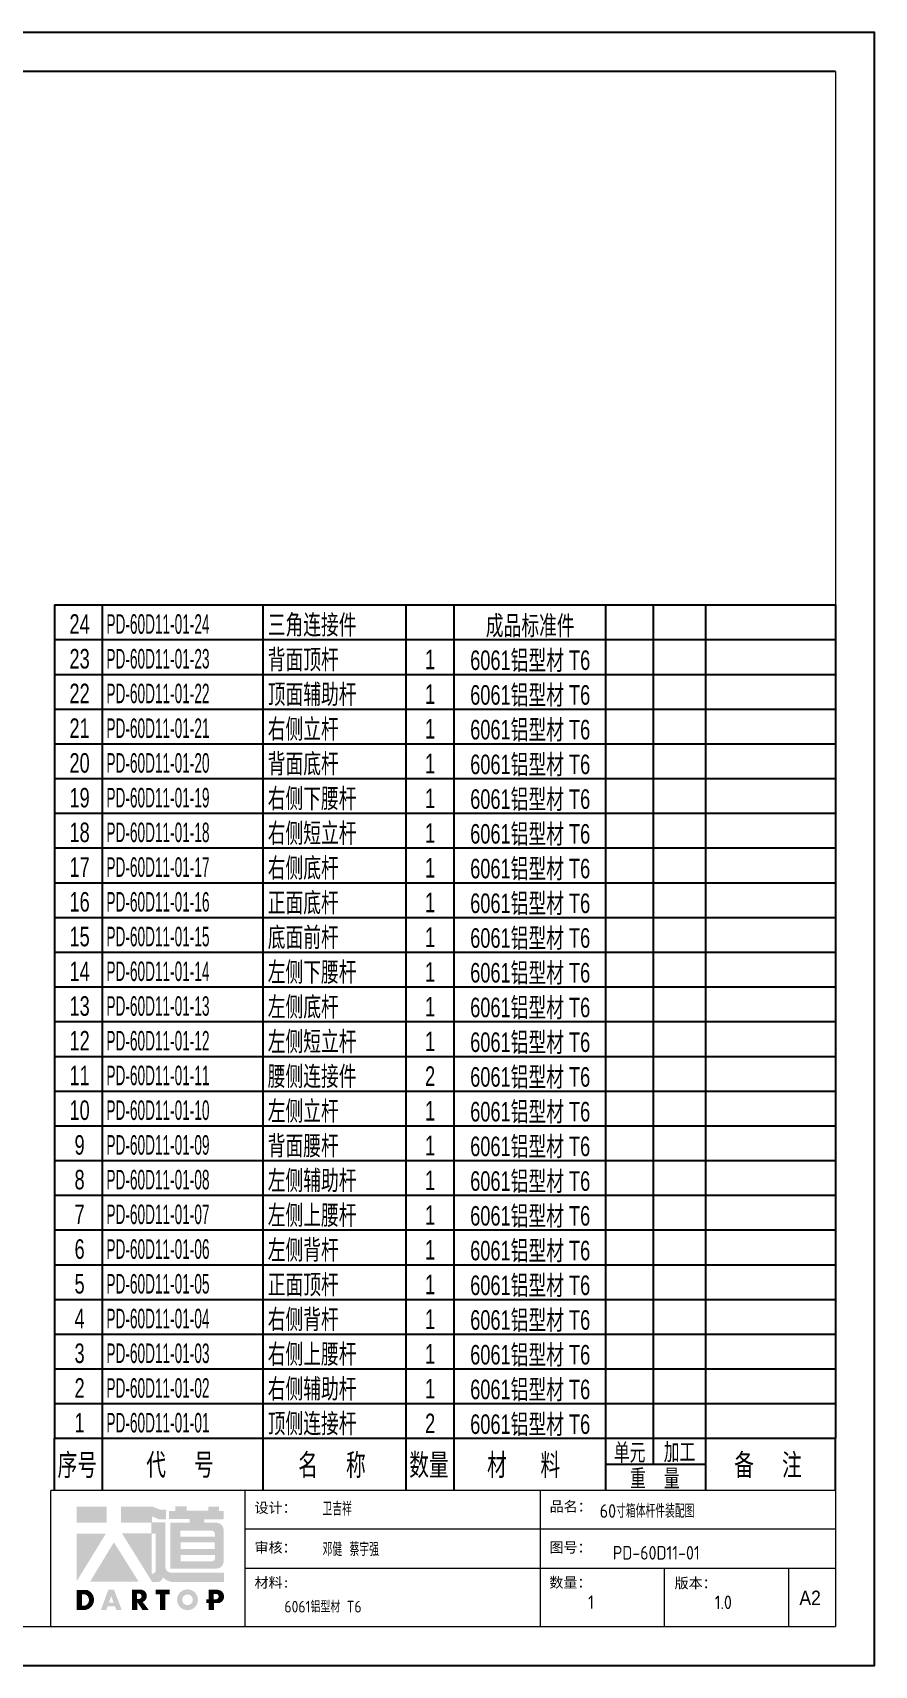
# Model space of a CAD drawing. Header units: millimetres. Extents: x -30327 to 34858, y 4015 to 75103.
# Drawn here: x -7367 to -5038, y 60062 to 64578 of the extents above; entities that cross this region are included whole.
import ezdxf
from ezdxf.enums import TextEntityAlignment as Align

# ---------------------------------------------------------------- set-up
doc = ezdxf.new("R2010")
doc.units = ezdxf.units.MM
for name, color, linetype in [('1轮廓实线层', 7, 'Continuous'), ('2细线层', 4, 'Continuous'), ('6文字层', 3, 'Continuous'), ('print', 30, 'Continuous'), ('图框层', 7, 'Continuous')]:
    doc.layers.add(name, color=color, linetype=linetype)
doc.layers.add('A-TITLEBLOCK', color=7, linetype='Continuous', lineweight=18)
doc.styles.add('GB', font='GBENOR.SHX', dxfattribs={"bigfont": 'gbcbig.shx'})
doc.styles.add('PC_TEXTSTYLE', font='arial.ttf', dxfattribs={"width": 0.8})
doc.styles.add('SLDTEXTSTYLE0', font='simfang.ttf', dxfattribs={"bigfont": 'bigfont'})
doc.styles.add('SLDTEXTSTYLE1', font='Gothic.ttf', dxfattribs={"width": 0.913})

# ---------------------------------------------------------------- blocks, each defined once
blk = doc.blocks.new('PC_MXB_BLOCK')
at = {"layer": '1轮廓实线层'}
for p, q in [((-180, 8), (-180, 0)), ((0, 8), (0, 0))]:
    blk.add_line(p, q, dxfattribs=at)
at = {"layer": '2细线层'}
for p, q in [((-180, 8), (0, 8)), ((-169, 8), (-169, 0)), ((-132, 8), (-132, 0)), ((-99, 8), (-99, 0)), ((-88, 8), (-88, 0)), ((-53, 8), (-53, 0)), ((-42, 8), (-42, 0)), ((-30, 8), (-30, 0)), ((-180, 0), (0, 0))]:
    blk.add_line(p, q, dxfattribs=at)
at = {"layer": '6文字层', "style": 'PC_TEXTSTYLE'}
for tag, width, p, p2 in [('序号', 0.769182, (-178.38, 1.35), (-170.09, 1.35)), ('代号', 3.14773, (-168.05, 1.35), (-134.11, 1.35)), ('名称', 2.802424, (-130.87, 1.2), (-100.28, 1.2)), ('数量', 0.817449, (-97.88, 1.2), (-89, 1.2)), ('材料', 2.943328, (-86.43, 1.01), (-54.3, 1.01)), ('单重', 0.854038, (-52.21, 0.89), (-43, 0.89)), ('总重', 0.958888, (-41.2, 1.27), (-30.86, 1.27)), ('备注', 2.494074, (-28.61, 1.02), (-1.16, 1.02))]:
    blk.add_attdef(tag, text='', height=4.5, dxfattribs=dict(at, width=width)).set_placement(p, p2, align=Align.FIT)
blk = doc.blocks.new('PC_MXBTITLERECORD')
at = {"layer": '1轮廓实线层'}
for p, q in [((-180, 0), (-180, 12)), ((0, 0), (0, 12))]:
    blk.add_line(p, q, dxfattribs=at)
at = {"layer": '2细线层'}
for p, q in [((-169, 12), (-169, 0)), ((-132, 12), (-132, 0)), ((-99, 12), (-99, 0)), ((-88, 12), (-88, 0)), ((-53, 12), (-53, 0)), ((-42, 12), (-42, 6)), ((-30, 12), (-30, 0)), ((-30, 6), (-53, 6))]:
    blk.add_line(p, q, dxfattribs=at)
at = {"style": 'PC_TEXTSTYLE', "flags": 1}
blk.add_attdef('Fo oFShowMe', (-53, 6), '', height=0.00000005, dxfattribs=at)
at = {"layer": '6文字层', "style": 'PC_TEXTSTYLE', "width": 0.667}
for s, height, p in [('单元', 4, (-47.45, 8.84)), ('加工', 4, (-35.96, 8.94)), ('序号', 5, (-174.77, 6)), ('代     号', 5, (-151.09, 6)), ('名     称', 5, (-116.06, 6)), ('数量', 5, (-93.71, 6)), ('材      料', 5, (-71.89, 6)), ('备     注', 5, (-15.57, 6)), ('重    量', 4, (-41.65, 2.94))]:
    blk.add_text(s, height=height, dxfattribs=at).set_placement(p, align=Align.MIDDLE)
blk = doc.blocks.new('Dartop Logo')
at = {"true_color": 0xc40018}
h = blk.add_hatch(color=12, dxfattribs=at)
h.set_gradient(color1=(196, 0, 24), color2=(196, 0, 24), tint=1)
h.paths.add_polyline_path([(30.39, -3.87), (33.08, -5.04), (35.99, -5.04), (35.99, -1.19), (33.59, -1.19), (30.46, 0.05), (17.94, 0.05), (17.94, -6.46), (30.12, -6.46), (30.12, -6.59), (30.12, -10.75), (18.31, -10.75), (30.46, -30.31), (32.87, -30.31, 0.279375), (34.63, -28.6), (34.63, -28.51), (34.84, -28.51, 0.143145), (38.15, -30.2), (59.27, -30.2), (59.27, -26.49), (38.06, -26.49, -0.414214), (35.75, -24.18), (35.75, -6.26), (30.39, -6.26)])
h.paths.add_polyline_path([(30.25, -10.84), (31.8, -10.84), (31.8, -26.02, -0.088936), (30.9, -26.94), (30.24, -26.94)], flags=16)
h = blk.add_hatch(color=12, dxfattribs=at)
h.set_gradient(color1=(196, 0, 24), color2=(196, 0, 24), tint=1)
h.paths.add_polyline_path([(59.24, -1.73), (57.36, -1.73), (57.36, 0.06), (53.06, 0.06), (53.06, -1.64), (44.29, -1.64), (44.29, 0.15), (39.7, 0.15), (39.7, -1.67), (37.16, -1.67), (37.16, -4.97), (45.54, -4.97), (45.54, -6.42), (37.73, -6.42), (37.73, -24.88), (56.26, -24.88, 0.414214), (59.15, -21.99), (59.15, -9.35, 0.414214), (56.26, -6.46), (51.36, -6.46), (51.36, -5.03), (59.24, -5.03)])
h.paths.add_polyline_path([(54.21, -9.59, -0.414214), (55.66, -11.04), (55.66, -12.1), (41.79, -12.1), (41.79, -9.59)], flags=16)
h.paths.add_polyline_path([(55.57, -14.33), (55.57, -17.01), (41.88, -17.01), (41.88, -14.33)], flags=16)
h.paths.add_polyline_path([(55.75, -19.43), (55.75, -20.57, -0.414214), (54.3, -22.02), (41.88, -22.02), (41.88, -19.43)], flags=16)
h = blk.add_hatch(color=12, dxfattribs=at)
h.set_gradient(color1=(196, 0, 24), color2=(196, 0, 24), tint=1)
h.paths.add_polyline_path([(12.18, 0), (0, 0), (0, -6.37), (12.18, -6.37)])
h = blk.add_hatch(color=12, dxfattribs=at)
h.set_gradient(color1=(196, 0, 24), color2=(196, 0, 24), tint=1)
h.paths.add_polyline_path([(11.79, -10.83), (0.03, -10.83), (0.03, -30.03)])
h = blk.add_hatch(color=12, dxfattribs=at)
h.set_gradient(color1=(196, 0, 24), color2=(196, 0, 24), tint=1)
h.paths.add_polyline_path([(15.05, -14.31), (5.44, -30.15), (25.01, -30.15)])
at = {"true_color": 0x646464}
h = blk.add_hatch(color=251, dxfattribs=at)
h.set_gradient(color1=(100, 100, 100), color2=(100, 100, 100), tint=1)
h.paths.add_polyline_path([(4.15, -33.43), (0.11, -33.43), (0.11, -41.5), (3.51, -41.5, 0.793016)])
h.paths.add_polyline_path([(3.57, -39.73), (2.16, -39.73), (2.16, -35.19), (3.42, -35.19, -0.671361)], flags=16)
h = blk.add_hatch(color=251, dxfattribs=at)
h.set_gradient(color1=(100, 100, 100), color2=(100, 100, 100), tint=1)
h.paths.add_polyline_path([(15.08, -33.36), (12.78, -33.36), (9.82, -41.51), (12, -41.51), (12.51, -40.06), (15.46, -40.06), (15.99, -41.52), (18.19, -41.52)])
h.paths.add_polyline_path([(14.9, -38.51), (13.07, -38.51), (13.97, -35.95)], flags=16)
h = blk.add_hatch(color=251, dxfattribs=at)
h.set_gradient(color1=(100, 100, 100), color2=(100, 100, 100), tint=1)
h.paths.add_polyline_path([(26.27, -33.36), (22.3, -33.36), (22.3, -41.51), (24.4, -41.51), (24.4, -38.28), (26.55, -41.54), (29.09, -41.54), (26.61, -38.3, 0.744055)])
h.paths.add_polyline_path([(24.38, -37.08), (24.38, -34.94), (25.32, -34.94, -0.796809), (25.3, -37.08)], flags=16)
h = blk.add_hatch(color=251, dxfattribs=at)
h.set_gradient(color1=(100, 100, 100), color2=(100, 100, 100), tint=1)
h.paths.add_polyline_path([(37.44, -33.4), (31.88, -33.4), (31.88, -35.16), (33.61, -35.16), (33.61, -41.52), (35.69, -41.52), (35.69, -35.16), (37.44, -35.16)])
h = blk.add_hatch(color=251, dxfattribs=at)
h.set_gradient(color1=(100, 100, 100), color2=(100, 100, 100), tint=1)
h.paths.add_polyline_path([(40.46, -37.41, 1), (48.83, -37.41, 1)])
h.paths.add_polyline_path([(46.8, -37.41, -1), (42.5, -37.41, -1)], flags=16)
h = blk.add_hatch(color=251, dxfattribs=at)
h.set_gradient(color1=(100, 100, 100), color2=(100, 100, 100), tint=1)
h.paths.add_polyline_path([(56.85, -33.38), (56.73, -33.38), (53.19, -33.38), (53.19, -37.19), (52.26, -37.19), (52.26, -38.73), (53.18, -38.73), (53.18, -41.5), (55.24, -41.5), (55.24, -38.72), (57.51, -38.72, 0.812304)])
h.paths.add_polyline_path([(55.21, -37.18), (55.21, -35.05), (56.39, -35.05, -0.778213), (56.27, -37.18)], flags=16)
blk = doc.blocks.new('DT-A2-TITLE')
for p, q in [((594, 420), (0, 420)), ((0, 420), (0, 420)), ((0, 420), (0, 0)), ((0, 420), (10, 420)), ((594, 0), (594, 420)), ((10, 410), (10, 10)), ((584, 410), (10, 410))]:
    blk.add_line(p, q)
at = {"layer": 'A-TITLEBLOCK', "color": 7}
for p, q in [((584, 410), (584, 10)), ((594, 0), (594, 297)), ((382, 10), (382, 45)), ((584, 45), (382, 45)), ((432, 45), (432, 10)), ((508, 45), (508, 10)), ((584, 35), (432, 35)), ((432, 25), (584.08, 25)), ((540, 10), (540, 25)), ((572, 10), (572, 25)), ((10, 10), (584, 10)), ((0, 0), (594, 0))]:
    blk.add_line(p, q, dxfattribs=at)
at = {"layer": 'A-TITLEBLOCK', "xscale": 0.6400000000000001, "yscale": 0.6400000000000001, "zscale": 0.6400000000000001}
blk.add_blockref('Dartop Logo', (388.65, 40.81), dxfattribs=at)
at = {"style": 'GB'}
for tag, p, height in [('#设计', (451.96, 38.52), 3.5), ('#品名', (523.32, 37.95), 3.5), ('#审核', (451.99, 28.1), 3.5), ('#图号', (526.67, 27.2), 3.5), ('#材料说明', (442.15, 13.59), 3), ('#数量', (520.33, 14.51), 3.5), ('#版本', (552.92, 14.47), 3.5)]:
    blk.add_attdef(tag, p, '', height=height, dxfattribs=at)
at = {"layer": 'A-TITLEBLOCK', "color": 7, "attachment_point": 1}
for s, insert, char_height, style in [('设计：', (434.47, 41.87), 2.646, 'SLDTEXTSTYLE0'), ('品名：', (510.43, 42.19), 2.646, 'SLDTEXTSTYLE0'), ('审核：', (434.47, 31.64), 2.646, 'SLDTEXTSTYLE0'), ('图号：', (510.4, 31.66), 2.646, 'SLDTEXTSTYLE0'), ('材料:', (434.47, 22.62), 2.646, 'SLDTEXTSTYLE0'), ('数量：', (510.35, 22.64), 2.646, 'SLDTEXTSTYLE0'), ('版本：', (542.59, 22.48), 2.646, 'SLDTEXTSTYLE0'), ('A2', (574.7, 19.21), 3.704, 'SLDTEXTSTYLE1')]:
    blk.add_mtext(s, dxfattribs=dict(at, insert=insert, char_height=char_height, style=style))

msp = doc.modelspace()

# ---------------------------------------------------------------- linework, layer by layer
at = {"layer": 'print'}
msp.add_lwpolyline([(-11424.6499, 60062.0396), (-5037.9619, 60062.0396), (-5037.9619, 64577.8796), (-11424.6499, 64577.8796)], close=True, dxfattribs=at)

# ---------------------------------------------------------------- block references
at = {"xscale": 10.752, "yscale": 10.752, "zscale": 10.752}
msp.add_blockref('DT-A2-TITLE', (-11424.6499, 60062.0396), dxfattribs=at).add_auto_attribs({'#设计': '卫吉祥', '#审核': '邓健 蔡宇强', '#材料说明': '6061铝型材 T6', '#品名': '60寸箱体杆件装配图', '#图号': 'PD-60D11-01', '#数量': '1', '#版本': '1.0'})
at = {"layer": '图框层'}
ref = msp.add_blockref('PC_MXB_BLOCK', (-5145.4819, 62899.0483), dxfattribs=dict(at, xscale=12.00596294478851, yscale=12.00596294478851, zscale=12.00596294478851))
ref.add_attrib('材料', '成品标准件', dxfattribs={"layer": '6文字层', "height": 54.02683, "style": 'PC_TEXTSTYLE', "width": 0.667}).set_placement((-5990.3253, 62911.1785), align=Align.CENTER)
ref.add_attrib('代号', 'PD-60D11-01-24', (-7163.0456, 62915.243), dxfattribs={"layer": '6文字层', "height": 54.026833, "style": 'PC_TEXTSTYLE', "width": 0.5})
ref.add_attrib('序号', '24', dxfattribs={"layer": '6文字层', "height": 54.02683, "style": 'PC_TEXTSTYLE', "width": 0.667}).set_placement((-7237.3408, 62915.243), align=Align.CENTER)
ref.add_attrib('名称', '三角连接件', (-6716.6626, 62913.4012), dxfattribs={"layer": '6文字层', "height": 54.02683, "style": 'PC_TEXTSTYLE', "width": 0.667})
ref = msp.add_blockref('PC_MXB_BLOCK', (-5145.4819, 62803.0006), dxfattribs=dict(at, xscale=12.00596294478851, yscale=12.00596294478851, zscale=12.00596294478851))
ref.add_attrib('材料', '6061铝型材 T6', dxfattribs={"layer": '6文字层', "height": 54.02683, "style": 'PC_TEXTSTYLE', "width": 0.667}).set_placement((-5990.3253, 62815.1308), align=Align.CENTER)
ref.add_attrib('代号', 'PD-60D11-01-23', (-7163.0456, 62819.1953), dxfattribs={"layer": '6文字层', "height": 54.026833, "style": 'PC_TEXTSTYLE', "width": 0.5})
ref.add_attrib('序号', '23', dxfattribs={"layer": '6文字层', "height": 54.02683, "style": 'PC_TEXTSTYLE', "width": 0.667}).set_placement((-7237.3408, 62819.1953), align=Align.CENTER)
ref.add_attrib('名称', '背面顶杆', (-6716.6626, 62817.3535), dxfattribs={"layer": '6文字层', "height": 54.02683, "style": 'PC_TEXTSTYLE', "width": 0.667})
ref.add_attrib('数量', '1', dxfattribs={"layer": '6文字层', "height": 54.0268, "style": 'PC_TEXTSTYLE', "width": 0.667}).set_placement((-6267.3184, 62817.3535), align=Align.CENTER)
ref = msp.add_blockref('PC_MXB_BLOCK', (-5145.4819, 62706.9529), dxfattribs=dict(at, xscale=12.00596294478851, yscale=12.00596294478851, zscale=12.00596294478851))
ref.add_attrib('材料', '6061铝型材 T6', dxfattribs={"layer": '6文字层', "height": 54.02683, "style": 'PC_TEXTSTYLE', "width": 0.667}).set_placement((-5990.3253, 62719.0831), align=Align.CENTER)
ref.add_attrib('代号', 'PD-60D11-01-22', (-7163.0456, 62723.1476), dxfattribs={"layer": '6文字层', "height": 54.026833, "style": 'PC_TEXTSTYLE', "width": 0.5})
ref.add_attrib('序号', '22', dxfattribs={"layer": '6文字层', "height": 54.02683, "style": 'PC_TEXTSTYLE', "width": 0.667}).set_placement((-7237.3408, 62723.1476), align=Align.CENTER)
ref.add_attrib('名称', '顶面辅助杆', (-6716.6626, 62721.3058), dxfattribs={"layer": '6文字层', "height": 54.02683, "style": 'PC_TEXTSTYLE', "width": 0.667})
ref.add_attrib('数量', '1', dxfattribs={"layer": '6文字层', "height": 54.0268, "style": 'PC_TEXTSTYLE', "width": 0.667}).set_placement((-6267.3184, 62721.3058), align=Align.CENTER)
ref = msp.add_blockref('PC_MXB_BLOCK', (-5145.4819, 62610.9052), dxfattribs=dict(at, xscale=12.00596294478851, yscale=12.00596294478851, zscale=12.00596294478851))
ref.add_attrib('材料', '6061铝型材 T6', dxfattribs={"layer": '6文字层', "height": 54.02683, "style": 'PC_TEXTSTYLE', "width": 0.667}).set_placement((-5990.3253, 62623.0354), align=Align.CENTER)
ref.add_attrib('代号', 'PD-60D11-01-21', (-7163.0456, 62627.0999), dxfattribs={"layer": '6文字层', "height": 54.026833, "style": 'PC_TEXTSTYLE', "width": 0.5})
ref.add_attrib('序号', '21', dxfattribs={"layer": '6文字层', "height": 54.02683, "style": 'PC_TEXTSTYLE', "width": 0.667}).set_placement((-7237.3408, 62627.0999), align=Align.CENTER)
ref.add_attrib('名称', '右侧立杆', (-6716.6626, 62625.2581), dxfattribs={"layer": '6文字层', "height": 54.02683, "style": 'PC_TEXTSTYLE', "width": 0.667})
ref.add_attrib('数量', '1', dxfattribs={"layer": '6文字层', "height": 54.0268, "style": 'PC_TEXTSTYLE', "width": 0.667}).set_placement((-6267.3184, 62625.2581), align=Align.CENTER)
ref = msp.add_blockref('PC_MXB_BLOCK', (-5145.4819, 62514.8575), dxfattribs=dict(at, xscale=12.00596294478851, yscale=12.00596294478851, zscale=12.00596294478851))
ref.add_attrib('材料', '6061铝型材 T6', dxfattribs={"layer": '6文字层', "height": 54.02683, "style": 'PC_TEXTSTYLE', "width": 0.667}).set_placement((-5990.3253, 62526.9877), align=Align.CENTER)
ref.add_attrib('代号', 'PD-60D11-01-20', (-7163.0456, 62531.0522), dxfattribs={"layer": '6文字层', "height": 54.026833, "style": 'PC_TEXTSTYLE', "width": 0.5})
ref.add_attrib('序号', '20', dxfattribs={"layer": '6文字层', "height": 54.02683, "style": 'PC_TEXTSTYLE', "width": 0.667}).set_placement((-7237.3408, 62531.0522), align=Align.CENTER)
ref.add_attrib('名称', '背面底杆', (-6716.6626, 62529.2104), dxfattribs={"layer": '6文字层', "height": 54.02683, "style": 'PC_TEXTSTYLE', "width": 0.667})
ref.add_attrib('数量', '1', dxfattribs={"layer": '6文字层', "height": 54.0268, "style": 'PC_TEXTSTYLE', "width": 0.667}).set_placement((-6267.3184, 62529.2104), align=Align.CENTER)
ref = msp.add_blockref('PC_MXB_BLOCK', (-5145.4819, 62418.8098), dxfattribs=dict(at, xscale=12.00596294478851, yscale=12.00596294478851, zscale=12.00596294478851))
ref.add_attrib('材料', '6061铝型材 T6', dxfattribs={"layer": '6文字层', "height": 54.02683, "style": 'PC_TEXTSTYLE', "width": 0.667}).set_placement((-5990.3253, 62430.94), align=Align.CENTER)
ref.add_attrib('代号', 'PD-60D11-01-19', (-7163.0456, 62435.0045), dxfattribs={"layer": '6文字层', "height": 54.026833, "style": 'PC_TEXTSTYLE', "width": 0.5})
ref.add_attrib('序号', '19', dxfattribs={"layer": '6文字层', "height": 54.02683, "style": 'PC_TEXTSTYLE', "width": 0.667}).set_placement((-7237.3408, 62435.0045), align=Align.CENTER)
ref.add_attrib('名称', '右侧下腰杆', (-6716.6626, 62433.1627), dxfattribs={"layer": '6文字层', "height": 54.02683, "style": 'PC_TEXTSTYLE', "width": 0.667})
ref.add_attrib('数量', '1', dxfattribs={"layer": '6文字层', "height": 54.0268, "style": 'PC_TEXTSTYLE', "width": 0.667}).set_placement((-6267.3184, 62433.1627), align=Align.CENTER)
ref = msp.add_blockref('PC_MXB_BLOCK', (-5145.4819, 62322.7621), dxfattribs=dict(at, xscale=12.00596294478851, yscale=12.00596294478851, zscale=12.00596294478851))
ref.add_attrib('材料', '6061铝型材 T6', dxfattribs={"layer": '6文字层', "height": 54.02683, "style": 'PC_TEXTSTYLE', "width": 0.667}).set_placement((-5990.3253, 62334.8923), align=Align.CENTER)
ref.add_attrib('代号', 'PD-60D11-01-18', (-7163.0456, 62338.9568), dxfattribs={"layer": '6文字层', "height": 54.026833, "style": 'PC_TEXTSTYLE', "width": 0.5})
ref.add_attrib('序号', '18', dxfattribs={"layer": '6文字层', "height": 54.02683, "style": 'PC_TEXTSTYLE', "width": 0.667}).set_placement((-7237.3408, 62338.9568), align=Align.CENTER)
ref.add_attrib('名称', '右侧短立杆', (-6716.6626, 62337.115), dxfattribs={"layer": '6文字层', "height": 54.02683, "style": 'PC_TEXTSTYLE', "width": 0.667})
ref.add_attrib('数量', '1', dxfattribs={"layer": '6文字层', "height": 54.0268, "style": 'PC_TEXTSTYLE', "width": 0.667}).set_placement((-6267.3184, 62337.115), align=Align.CENTER)
ref = msp.add_blockref('PC_MXB_BLOCK', (-5145.4819, 62226.7144), dxfattribs=dict(at, xscale=12.00596294478851, yscale=12.00596294478851, zscale=12.00596294478851))
ref.add_attrib('材料', '6061铝型材 T6', dxfattribs={"layer": '6文字层', "height": 54.02683, "style": 'PC_TEXTSTYLE', "width": 0.667}).set_placement((-5990.3253, 62238.8445), align=Align.CENTER)
ref.add_attrib('代号', 'PD-60D11-01-17', (-7163.0456, 62242.9091), dxfattribs={"layer": '6文字层', "height": 54.026833, "style": 'PC_TEXTSTYLE', "width": 0.5})
ref.add_attrib('序号', '17', dxfattribs={"layer": '6文字层', "height": 54.02683, "style": 'PC_TEXTSTYLE', "width": 0.667}).set_placement((-7237.3408, 62242.9091), align=Align.CENTER)
ref.add_attrib('名称', '右侧底杆', (-6716.6626, 62241.0673), dxfattribs={"layer": '6文字层', "height": 54.02683, "style": 'PC_TEXTSTYLE', "width": 0.667})
ref.add_attrib('数量', '1', dxfattribs={"layer": '6文字层', "height": 54.0268, "style": 'PC_TEXTSTYLE', "width": 0.667}).set_placement((-6267.3184, 62241.0673), align=Align.CENTER)
ref = msp.add_blockref('PC_MXB_BLOCK', (-5145.4819, 62130.6667), dxfattribs=dict(at, xscale=12.00596294478851, yscale=12.00596294478851, zscale=12.00596294478851))
ref.add_attrib('材料', '6061铝型材 T6', dxfattribs={"layer": '6文字层', "height": 54.02683, "style": 'PC_TEXTSTYLE', "width": 0.667}).set_placement((-5990.3253, 62142.7968), align=Align.CENTER)
ref.add_attrib('代号', 'PD-60D11-01-16', (-7163.0456, 62146.8614), dxfattribs={"layer": '6文字层', "height": 54.026833, "style": 'PC_TEXTSTYLE', "width": 0.5})
ref.add_attrib('序号', '16', dxfattribs={"layer": '6文字层', "height": 54.02683, "style": 'PC_TEXTSTYLE', "width": 0.667}).set_placement((-7237.3408, 62146.8614), align=Align.CENTER)
ref.add_attrib('名称', '正面底杆', (-6716.6626, 62145.0196), dxfattribs={"layer": '6文字层', "height": 54.02683, "style": 'PC_TEXTSTYLE', "width": 0.667})
ref.add_attrib('数量', '1', dxfattribs={"layer": '6文字层', "height": 54.0268, "style": 'PC_TEXTSTYLE', "width": 0.667}).set_placement((-6267.3184, 62145.0196), align=Align.CENTER)
ref = msp.add_blockref('PC_MXB_BLOCK', (-5145.4819, 62034.619), dxfattribs=dict(at, xscale=12.00596294478851, yscale=12.00596294478851, zscale=12.00596294478851))
ref.add_attrib('材料', '6061铝型材 T6', dxfattribs={"layer": '6文字层', "height": 54.02683, "style": 'PC_TEXTSTYLE', "width": 0.667}).set_placement((-5990.3253, 62046.7491), align=Align.CENTER)
ref.add_attrib('代号', 'PD-60D11-01-15', (-7163.0456, 62050.8137), dxfattribs={"layer": '6文字层', "height": 54.026833, "style": 'PC_TEXTSTYLE', "width": 0.5})
ref.add_attrib('序号', '15', dxfattribs={"layer": '6文字层', "height": 54.02683, "style": 'PC_TEXTSTYLE', "width": 0.667}).set_placement((-7237.3408, 62050.8137), align=Align.CENTER)
ref.add_attrib('名称', '底面前杆', (-6716.6626, 62048.9719), dxfattribs={"layer": '6文字层', "height": 54.02683, "style": 'PC_TEXTSTYLE', "width": 0.667})
ref.add_attrib('数量', '1', dxfattribs={"layer": '6文字层', "height": 54.0268, "style": 'PC_TEXTSTYLE', "width": 0.667}).set_placement((-6267.3184, 62048.9719), align=Align.CENTER)
ref = msp.add_blockref('PC_MXB_BLOCK', (-5145.4819, 61938.5713), dxfattribs=dict(at, xscale=12.00596294478851, yscale=12.00596294478851, zscale=12.00596294478851))
ref.add_attrib('材料', '6061铝型材 T6', dxfattribs={"layer": '6文字层', "height": 54.02683, "style": 'PC_TEXTSTYLE', "width": 0.667}).set_placement((-5990.3253, 61950.7014), align=Align.CENTER)
ref.add_attrib('代号', 'PD-60D11-01-14', (-7163.0456, 61954.766), dxfattribs={"layer": '6文字层', "height": 54.026833, "style": 'PC_TEXTSTYLE', "width": 0.5})
ref.add_attrib('序号', '14', dxfattribs={"layer": '6文字层', "height": 54.02683, "style": 'PC_TEXTSTYLE', "width": 0.667}).set_placement((-7237.3408, 61954.766), align=Align.CENTER)
ref.add_attrib('名称', '左侧下腰杆', (-6716.6626, 61952.9242), dxfattribs={"layer": '6文字层', "height": 54.02683, "style": 'PC_TEXTSTYLE', "width": 0.667})
ref.add_attrib('数量', '1', dxfattribs={"layer": '6文字层', "height": 54.0268, "style": 'PC_TEXTSTYLE', "width": 0.667}).set_placement((-6267.3184, 61952.9242), align=Align.CENTER)
ref = msp.add_blockref('PC_MXB_BLOCK', (-5145.4819, 61842.5236), dxfattribs=dict(at, xscale=12.00596294478851, yscale=12.00596294478851, zscale=12.00596294478851))
ref.add_attrib('材料', '6061铝型材 T6', dxfattribs={"layer": '6文字层', "height": 54.02683, "style": 'PC_TEXTSTYLE', "width": 0.667}).set_placement((-5990.3253, 61854.6537), align=Align.CENTER)
ref.add_attrib('代号', 'PD-60D11-01-13', (-7163.0456, 61858.7183), dxfattribs={"layer": '6文字层', "height": 54.026833, "style": 'PC_TEXTSTYLE', "width": 0.5})
ref.add_attrib('序号', '13', dxfattribs={"layer": '6文字层', "height": 54.02683, "style": 'PC_TEXTSTYLE', "width": 0.667}).set_placement((-7237.3408, 61858.7183), align=Align.CENTER)
ref.add_attrib('名称', '左侧底杆', (-6716.6626, 61856.8764), dxfattribs={"layer": '6文字层', "height": 54.02683, "style": 'PC_TEXTSTYLE', "width": 0.667})
ref.add_attrib('数量', '1', dxfattribs={"layer": '6文字层', "height": 54.0268, "style": 'PC_TEXTSTYLE', "width": 0.667}).set_placement((-6267.3184, 61856.8764), align=Align.CENTER)
ref = msp.add_blockref('PC_MXB_BLOCK', (-5145.4819, 61746.4759), dxfattribs=dict(at, xscale=12.00596294478851, yscale=12.00596294478851, zscale=12.00596294478851))
ref.add_attrib('材料', '6061铝型材 T6', dxfattribs={"layer": '6文字层', "height": 54.02683, "style": 'PC_TEXTSTYLE', "width": 0.667}).set_placement((-5990.3253, 61758.606), align=Align.CENTER)
ref.add_attrib('代号', 'PD-60D11-01-12', (-7163.0456, 61762.6706), dxfattribs={"layer": '6文字层', "height": 54.026833, "style": 'PC_TEXTSTYLE', "width": 0.5})
ref.add_attrib('序号', '12', dxfattribs={"layer": '6文字层', "height": 54.02683, "style": 'PC_TEXTSTYLE', "width": 0.667}).set_placement((-7237.3408, 61762.6706), align=Align.CENTER)
ref.add_attrib('名称', '左侧短立杆', (-6716.6626, 61760.8287), dxfattribs={"layer": '6文字层', "height": 54.02683, "style": 'PC_TEXTSTYLE', "width": 0.667})
ref.add_attrib('数量', '1', dxfattribs={"layer": '6文字层', "height": 54.0268, "style": 'PC_TEXTSTYLE', "width": 0.667}).set_placement((-6267.3184, 61760.8287), align=Align.CENTER)
ref = msp.add_blockref('PC_MXB_BLOCK', (-5145.4819, 61650.4282), dxfattribs=dict(at, xscale=12.00596294478851, yscale=12.00596294478851, zscale=12.00596294478851))
ref.add_attrib('材料', '6061铝型材 T6', dxfattribs={"layer": '6文字层', "height": 54.02683, "style": 'PC_TEXTSTYLE', "width": 0.667}).set_placement((-5990.3253, 61662.5583), align=Align.CENTER)
ref.add_attrib('代号', 'PD-60D11-01-11', (-7163.0456, 61666.6229), dxfattribs={"layer": '6文字层', "height": 54.026833, "style": 'PC_TEXTSTYLE', "width": 0.5})
ref.add_attrib('序号', '11', dxfattribs={"layer": '6文字层', "height": 54.02683, "style": 'PC_TEXTSTYLE', "width": 0.667}).set_placement((-7237.3408, 61666.6229), align=Align.CENTER)
ref.add_attrib('名称', '腰侧连接件', (-6716.6626, 61664.781), dxfattribs={"layer": '6文字层', "height": 54.02683, "style": 'PC_TEXTSTYLE', "width": 0.667})
ref.add_attrib('数量', '2', dxfattribs={"layer": '6文字层', "height": 54.0268, "style": 'PC_TEXTSTYLE', "width": 0.667}).set_placement((-6267.3184, 61664.781), align=Align.CENTER)
ref = msp.add_blockref('PC_MXB_BLOCK', (-5145.4819, 61554.3805), dxfattribs=dict(at, xscale=12.00596294478851, yscale=12.00596294478851, zscale=12.00596294478851))
ref.add_attrib('材料', '6061铝型材 T6', dxfattribs={"layer": '6文字层', "height": 54.02683, "style": 'PC_TEXTSTYLE', "width": 0.667}).set_placement((-5990.3253, 61566.5106), align=Align.CENTER)
ref.add_attrib('代号', 'PD-60D11-01-10', (-7163.0456, 61570.5752), dxfattribs={"layer": '6文字层', "height": 54.026833, "style": 'PC_TEXTSTYLE', "width": 0.5})
ref.add_attrib('序号', '10', dxfattribs={"layer": '6文字层', "height": 54.02683, "style": 'PC_TEXTSTYLE', "width": 0.667}).set_placement((-7237.3408, 61570.5752), align=Align.CENTER)
ref.add_attrib('名称', '左侧立杆', (-6716.6626, 61568.7333), dxfattribs={"layer": '6文字层', "height": 54.02683, "style": 'PC_TEXTSTYLE', "width": 0.667})
ref.add_attrib('数量', '1', dxfattribs={"layer": '6文字层', "height": 54.0268, "style": 'PC_TEXTSTYLE', "width": 0.667}).set_placement((-6267.3184, 61568.7333), align=Align.CENTER)
ref = msp.add_blockref('PC_MXB_BLOCK', (-5145.4819, 61458.3328), dxfattribs=dict(at, xscale=12.00596294478851, yscale=12.00596294478851, zscale=12.00596294478851))
ref.add_attrib('材料', '6061铝型材 T6', dxfattribs={"layer": '6文字层', "height": 54.02683, "style": 'PC_TEXTSTYLE', "width": 0.667}).set_placement((-5990.3253, 61470.4629), align=Align.CENTER)
ref.add_attrib('代号', 'PD-60D11-01-09', (-7163.0456, 61474.5275), dxfattribs={"layer": '6文字层', "height": 54.026833, "style": 'PC_TEXTSTYLE', "width": 0.5})
ref.add_attrib('序号', '9', dxfattribs={"layer": '6文字层', "height": 54.0268, "style": 'PC_TEXTSTYLE', "width": 0.667}).set_placement((-7237.3408, 61474.5275), align=Align.CENTER)
ref.add_attrib('名称', '背面腰杆', (-6716.6626, 61472.6856), dxfattribs={"layer": '6文字层', "height": 54.02683, "style": 'PC_TEXTSTYLE', "width": 0.667})
ref.add_attrib('数量', '1', dxfattribs={"layer": '6文字层', "height": 54.0268, "style": 'PC_TEXTSTYLE', "width": 0.667}).set_placement((-6267.3184, 61472.6856), align=Align.CENTER)
ref = msp.add_blockref('PC_MXB_BLOCK', (-5145.4819, 61362.2851), dxfattribs=dict(at, xscale=12.00596294478851, yscale=12.00596294478851, zscale=12.00596294478851))
ref.add_attrib('材料', '6061铝型材 T6', dxfattribs={"layer": '6文字层', "height": 54.02683, "style": 'PC_TEXTSTYLE', "width": 0.667}).set_placement((-5990.3253, 61374.4152), align=Align.CENTER)
ref.add_attrib('代号', 'PD-60D11-01-08', (-7163.0456, 61378.4798), dxfattribs={"layer": '6文字层', "height": 54.026833, "style": 'PC_TEXTSTYLE', "width": 0.5})
ref.add_attrib('序号', '8', dxfattribs={"layer": '6文字层', "height": 54.0268, "style": 'PC_TEXTSTYLE', "width": 0.667}).set_placement((-7237.3408, 61378.4798), align=Align.CENTER)
ref.add_attrib('名称', '左侧辅助杆', (-6716.6626, 61376.6379), dxfattribs={"layer": '6文字层', "height": 54.02683, "style": 'PC_TEXTSTYLE', "width": 0.667})
ref.add_attrib('数量', '1', dxfattribs={"layer": '6文字层', "height": 54.0268, "style": 'PC_TEXTSTYLE', "width": 0.667}).set_placement((-6267.3184, 61376.6379), align=Align.CENTER)
ref = msp.add_blockref('PC_MXB_BLOCK', (-5145.4819, 61266.2374), dxfattribs=dict(at, xscale=12.00596294478851, yscale=12.00596294478851, zscale=12.00596294478851))
ref.add_attrib('材料', '6061铝型材 T6', dxfattribs={"layer": '6文字层', "height": 54.02683, "style": 'PC_TEXTSTYLE', "width": 0.667}).set_placement((-5990.3253, 61278.3675), align=Align.CENTER)
ref.add_attrib('代号', 'PD-60D11-01-07', (-7163.0456, 61282.4321), dxfattribs={"layer": '6文字层', "height": 54.026833, "style": 'PC_TEXTSTYLE', "width": 0.5})
ref.add_attrib('序号', '7', dxfattribs={"layer": '6文字层', "height": 54.0268, "style": 'PC_TEXTSTYLE', "width": 0.667}).set_placement((-7237.3408, 61282.4321), align=Align.CENTER)
ref.add_attrib('名称', '左侧上腰杆', (-6716.6626, 61280.5902), dxfattribs={"layer": '6文字层', "height": 54.02683, "style": 'PC_TEXTSTYLE', "width": 0.667})
ref.add_attrib('数量', '1', dxfattribs={"layer": '6文字层', "height": 54.0268, "style": 'PC_TEXTSTYLE', "width": 0.667}).set_placement((-6267.3184, 61280.5902), align=Align.CENTER)
ref = msp.add_blockref('PC_MXB_BLOCK', (-5145.4819, 61170.1897), dxfattribs=dict(at, xscale=12.00596294478851, yscale=12.00596294478851, zscale=12.00596294478851))
ref.add_attrib('材料', '6061铝型材 T6', dxfattribs={"layer": '6文字层', "height": 54.02683, "style": 'PC_TEXTSTYLE', "width": 0.667}).set_placement((-5990.3253, 61182.3198), align=Align.CENTER)
ref.add_attrib('代号', 'PD-60D11-01-06', (-7163.0456, 61186.3844), dxfattribs={"layer": '6文字层', "height": 54.026833, "style": 'PC_TEXTSTYLE', "width": 0.5})
ref.add_attrib('序号', '6', dxfattribs={"layer": '6文字层', "height": 54.0268, "style": 'PC_TEXTSTYLE', "width": 0.667}).set_placement((-7237.3408, 61186.3844), align=Align.CENTER)
ref.add_attrib('名称', '左侧背杆', (-6716.6626, 61184.5425), dxfattribs={"layer": '6文字层', "height": 54.02683, "style": 'PC_TEXTSTYLE', "width": 0.667})
ref.add_attrib('数量', '1', dxfattribs={"layer": '6文字层', "height": 54.0268, "style": 'PC_TEXTSTYLE', "width": 0.667}).set_placement((-6267.3184, 61184.5425), align=Align.CENTER)
ref = msp.add_blockref('PC_MXB_BLOCK', (-5145.4819, 61074.142), dxfattribs=dict(at, xscale=12.00596294478851, yscale=12.00596294478851, zscale=12.00596294478851))
ref.add_attrib('材料', '6061铝型材 T6', dxfattribs={"layer": '6文字层', "height": 54.02683, "style": 'PC_TEXTSTYLE', "width": 0.667}).set_placement((-5990.3253, 61086.2721), align=Align.CENTER)
ref.add_attrib('代号', 'PD-60D11-01-05', (-7163.0456, 61090.3367), dxfattribs={"layer": '6文字层', "height": 54.026833, "style": 'PC_TEXTSTYLE', "width": 0.5})
ref.add_attrib('序号', '5', dxfattribs={"layer": '6文字层', "height": 54.0268, "style": 'PC_TEXTSTYLE', "width": 0.667}).set_placement((-7237.3408, 61090.3367), align=Align.CENTER)
ref.add_attrib('名称', '正面顶杆', (-6716.6626, 61088.4948), dxfattribs={"layer": '6文字层', "height": 54.02683, "style": 'PC_TEXTSTYLE', "width": 0.667})
ref.add_attrib('数量', '1', dxfattribs={"layer": '6文字层', "height": 54.0268, "style": 'PC_TEXTSTYLE', "width": 0.667}).set_placement((-6267.3184, 61088.4948), align=Align.CENTER)
ref = msp.add_blockref('PC_MXB_BLOCK', (-5145.4819, 60978.0943), dxfattribs=dict(at, xscale=12.00596294478851, yscale=12.00596294478851, zscale=12.00596294478851))
ref.add_attrib('材料', '6061铝型材 T6', dxfattribs={"layer": '6文字层', "height": 54.02683, "style": 'PC_TEXTSTYLE', "width": 0.667}).set_placement((-5990.3253, 60990.2244), align=Align.CENTER)
ref.add_attrib('代号', 'PD-60D11-01-04', (-7163.0456, 60994.2889), dxfattribs={"layer": '6文字层', "height": 54.026833, "style": 'PC_TEXTSTYLE', "width": 0.5})
ref.add_attrib('序号', '4', dxfattribs={"layer": '6文字层', "height": 54.0268, "style": 'PC_TEXTSTYLE', "width": 0.667}).set_placement((-7237.3408, 60994.2889), align=Align.CENTER)
ref.add_attrib('名称', '右侧背杆', (-6716.6626, 60992.4471), dxfattribs={"layer": '6文字层', "height": 54.02683, "style": 'PC_TEXTSTYLE', "width": 0.667})
ref.add_attrib('数量', '1', dxfattribs={"layer": '6文字层', "height": 54.0268, "style": 'PC_TEXTSTYLE', "width": 0.667}).set_placement((-6267.3184, 60992.4471), align=Align.CENTER)
ref = msp.add_blockref('PC_MXB_BLOCK', (-5145.4819, 60882.0466), dxfattribs=dict(at, xscale=12.00596294478851, yscale=12.00596294478851, zscale=12.00596294478851))
ref.add_attrib('材料', '6061铝型材 T6', dxfattribs={"layer": '6文字层', "height": 54.02683, "style": 'PC_TEXTSTYLE', "width": 0.667}).set_placement((-5990.3253, 60894.1767), align=Align.CENTER)
ref.add_attrib('代号', 'PD-60D11-01-03', (-7163.0456, 60898.2412), dxfattribs={"layer": '6文字层', "height": 54.026833, "style": 'PC_TEXTSTYLE', "width": 0.5})
ref.add_attrib('序号', '3', dxfattribs={"layer": '6文字层', "height": 54.0268, "style": 'PC_TEXTSTYLE', "width": 0.667}).set_placement((-7237.3408, 60898.2412), align=Align.CENTER)
ref.add_attrib('名称', '右侧上腰杆', (-6716.6626, 60896.3994), dxfattribs={"layer": '6文字层', "height": 54.02683, "style": 'PC_TEXTSTYLE', "width": 0.667})
ref.add_attrib('数量', '1', dxfattribs={"layer": '6文字层', "height": 54.0268, "style": 'PC_TEXTSTYLE', "width": 0.667}).set_placement((-6267.3184, 60896.3994), align=Align.CENTER)
ref = msp.add_blockref('PC_MXB_BLOCK', (-5145.4819, 60785.9989), dxfattribs=dict(at, xscale=12.00596294478851, yscale=12.00596294478851, zscale=12.00596294478851))
ref.add_attrib('材料', '6061铝型材 T6', dxfattribs={"layer": '6文字层', "height": 54.02683, "style": 'PC_TEXTSTYLE', "width": 0.667}).set_placement((-5990.3253, 60798.129), align=Align.CENTER)
ref.add_attrib('代号', 'PD-60D11-01-02', (-7163.0456, 60802.1935), dxfattribs={"layer": '6文字层', "height": 54.026833, "style": 'PC_TEXTSTYLE', "width": 0.5})
ref.add_attrib('序号', '2', dxfattribs={"layer": '6文字层', "height": 54.0268, "style": 'PC_TEXTSTYLE', "width": 0.667}).set_placement((-7237.3408, 60802.1935), align=Align.CENTER)
ref.add_attrib('名称', '右侧辅助杆', (-6716.6626, 60800.3517), dxfattribs={"layer": '6文字层', "height": 54.02683, "style": 'PC_TEXTSTYLE', "width": 0.667})
ref.add_attrib('数量', '1', dxfattribs={"layer": '6文字层', "height": 54.0268, "style": 'PC_TEXTSTYLE', "width": 0.667}).set_placement((-6267.3184, 60800.3517), align=Align.CENTER)
ref = msp.add_blockref('PC_MXB_BLOCK', (-5145.4819, 60689.9512), dxfattribs=dict(at, xscale=12.00596294478851, yscale=12.00596294478851, zscale=12.00596294478851))
ref.add_attrib('材料', '6061铝型材 T6', dxfattribs={"layer": '6文字层', "height": 54.02683, "style": 'PC_TEXTSTYLE', "width": 0.667}).set_placement((-5990.3253, 60702.0813), align=Align.CENTER)
ref.add_attrib('代号', 'PD-60D11-01-01', (-7163.0456, 60706.1458), dxfattribs={"layer": '6文字层', "height": 54.026833, "style": 'PC_TEXTSTYLE', "width": 0.5})
ref.add_attrib('序号', '1', dxfattribs={"layer": '6文字层', "height": 54.0268, "style": 'PC_TEXTSTYLE', "width": 0.667}).set_placement((-7237.3408, 60706.1458), align=Align.CENTER)
ref.add_attrib('名称', '顶侧连接杆', (-6716.6626, 60704.304), dxfattribs={"layer": '6文字层', "height": 54.02683, "style": 'PC_TEXTSTYLE', "width": 0.667})
ref.add_attrib('数量', '2', dxfattribs={"layer": '6文字层', "height": 54.0268, "style": 'PC_TEXTSTYLE', "width": 0.667}).set_placement((-6267.3184, 60704.304), align=Align.CENTER)
at = {"layer": '图框层', "xscale": 12.00596294478851, "yscale": 12.00596294478851, "zscale": 12.00596294478851}
msp.add_blockref('PC_MXBTITLERECORD', (-5145.4819, 60545.8796), dxfattribs=at)

doc.saveas('drawing.dxf')
